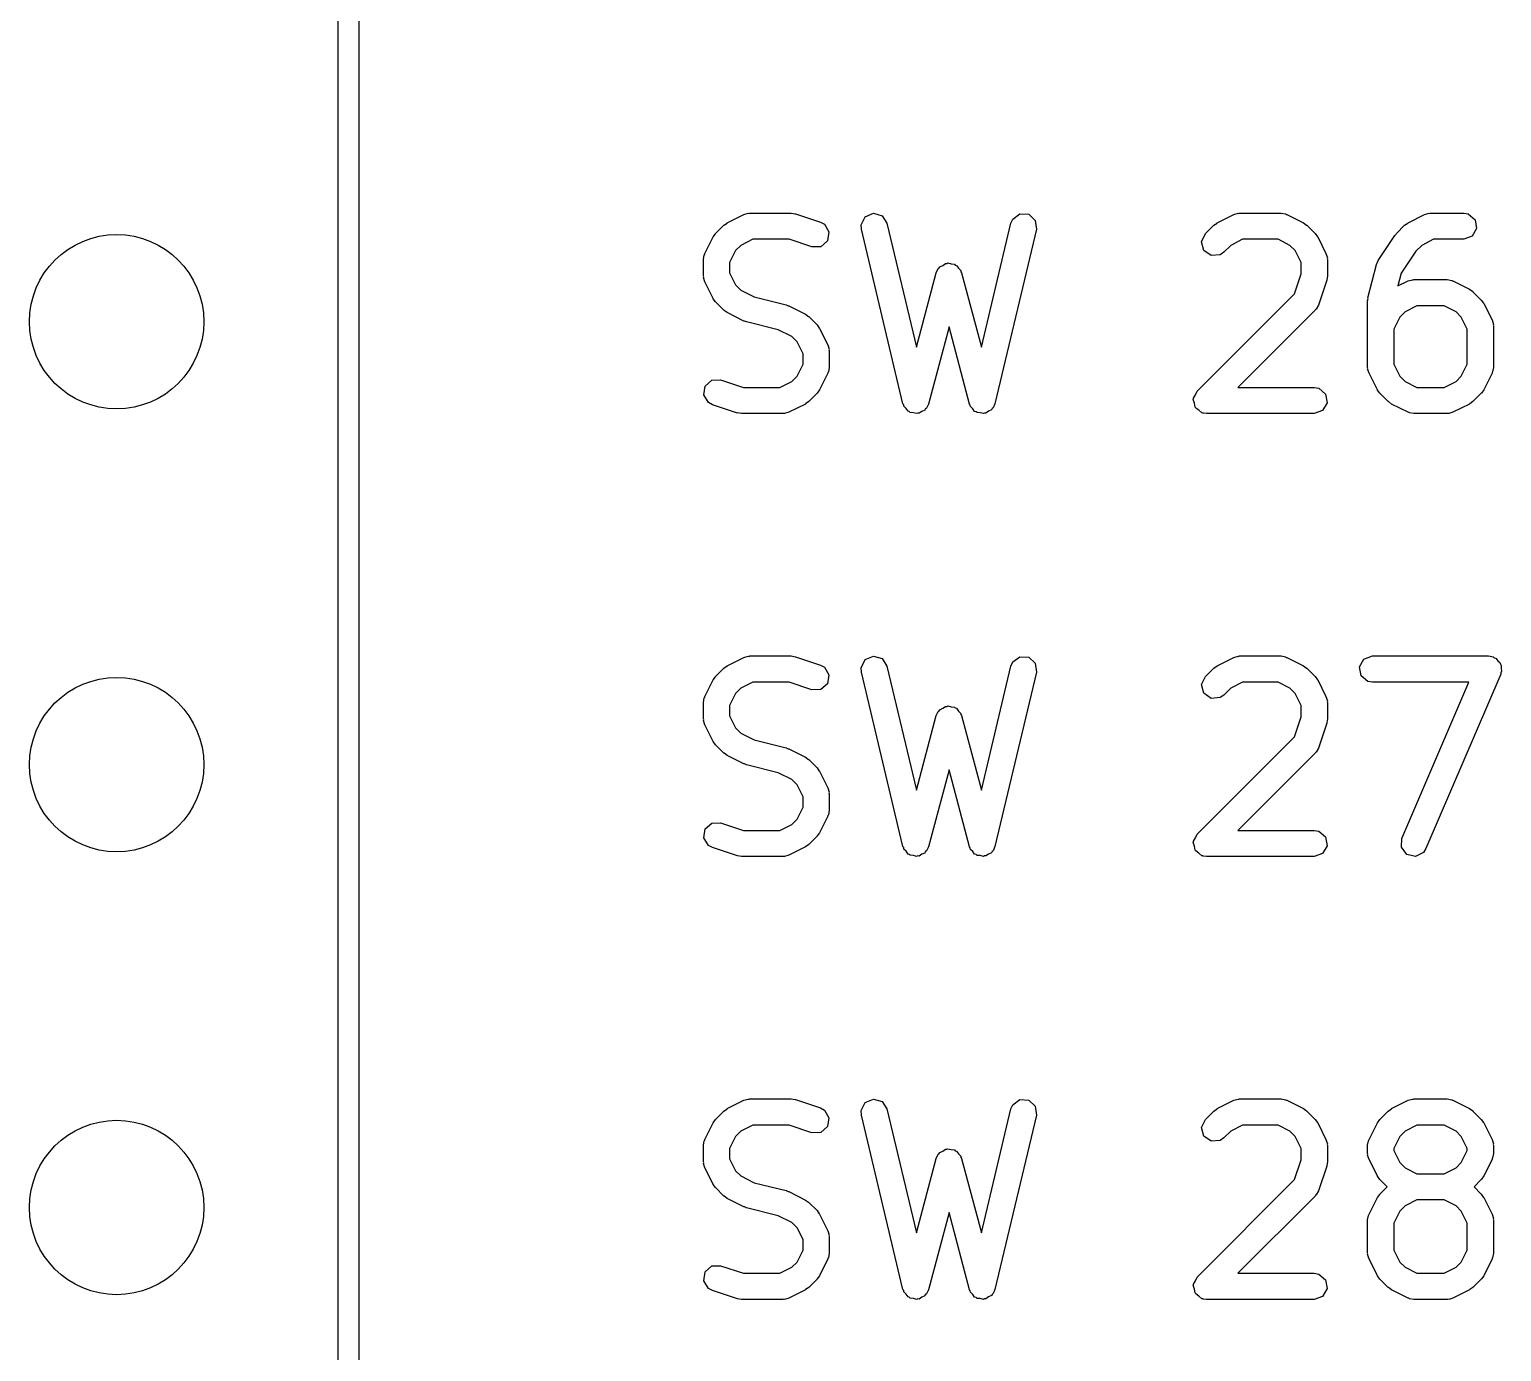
# Model space of a CAD drawing. Extents: x 123.1 to 171.8, y -132.4 to -71.4.
# Drawn here: x 162.06 to 170.5, y -117.67 to -110.08 of the extents above; entities that cross this region are included whole.
import ezdxf

# ---------------------------------------------------------------- set-up
doc = ezdxf.new("R2010")
doc.units = 0
doc.layers.add('BLACK', color=7, linetype='CONTINUOUS')

msp = doc.modelspace()

# ---------------------------------------------------------------- linework, layer by layer
at = {"layer": 'BLACK', "linetype": 'CONTINUOUS'}
for p, q in [((163.95, -77.41), (163.95, -128.33)), ((163.83, -128.27), (163.83, -77.47)), ((166.043, -111.207), (166.061, -111.194)), ((166.061, -111.194), (166.062, -111.193)), ((166.062, -111.193), (166.157, -111.145)), ((166.157, -111.145), (166.182, -111.138)), ((166.182, -111.138), (166.187, -111.139)), ((166.187, -111.139), (166.191, -111.137)), ((166.191, -111.137), (166.429, -111.137)), ((166.429, -111.137), (166.451, -111.141)), ((166.451, -111.141), (166.453, -111.141)), ((166.453, -111.141), (166.596, -111.189)), ((166.596, -111.189), (166.619, -111.201)), ((166.831, -111.204), (166.854, -111.158)), ((166.854, -111.158), (166.901, -111.138)), ((166.901, -111.138), (166.95, -111.152)), ((166.95, -111.152), (166.978, -111.195)), ((167.689, -111.195), (167.7, -111.171)), ((167.7, -111.171), (167.741, -111.141)), ((167.741, -111.141), (167.792, -111.144)), ((167.792, -111.144), (167.829, -111.179)), ((167.829, -111.179), (167.835, -111.23)), ((168.852, -111.207), (168.871, -111.194)), ((168.871, -111.194), (168.872, -111.193)), ((168.872, -111.193), (168.967, -111.145)), ((168.967, -111.145), (168.992, -111.138)), ((168.992, -111.138), (168.996, -111.139)), ((168.996, -111.139), (169, -111.137)), ((169, -111.137), (169.239, -111.137)), ((169.239, -111.137), (169.264, -111.142)), ((169.264, -111.142), (169.268, -111.145)), ((169.268, -111.145), (169.272, -111.145)), ((169.272, -111.145), (169.367, -111.193)), ((169.367, -111.193), (169.385, -111.206)), ((169.947, -111.207), (169.966, -111.194)), ((169.966, -111.194), (169.967, -111.193)), ((169.967, -111.193), (170.062, -111.145)), ((170.062, -111.145), (170.087, -111.138)), ((170.087, -111.138), (170.092, -111.139)), ((170.092, -111.139), (170.096, -111.137)), ((170.096, -111.137), (170.286, -111.137)), ((170.286, -111.137), (170.312, -111.142)), ((170.312, -111.142), (170.351, -111.175)), ((170.351, -111.175), (170.36, -111.225)), ((165.933, -111.369), (165.981, -111.274)), ((165.981, -111.274), (165.994, -111.256)), ((165.994, -111.256), (165.995, -111.255)), ((165.995, -111.255), (166.043, -111.207)), ((166.619, -111.201), (166.645, -111.245)), ((166.645, -111.245), (166.638, -111.296)), ((166.832, -111.23), (166.831, -111.204)), ((167.07, -112.23), (166.832, -111.23)), ((166.978, -111.195), (167.147, -111.906)), ((167.52, -111.906), (167.689, -111.195)), ((167.835, -111.23), (167.597, -112.23)), ((168.783, -111.301), (168.805, -111.255)), ((168.805, -111.255), (168.852, -111.207)), ((169.385, -111.206), (169.387, -111.207)), ((169.387, -111.207), (169.434, -111.255)), ((169.434, -111.255), (169.447, -111.273)), ((169.447, -111.273), (169.449, -111.274)), ((169.449, -111.274), (169.496, -111.369)), ((169.795, -111.409), (169.89, -111.266)), ((169.89, -111.266), (169.898, -111.258)), ((169.898, -111.258), (169.9, -111.255)), ((169.9, -111.255), (169.947, -111.207)), ((170.334, -111.27), (170.286, -111.287)), ((170.36, -111.225), (170.334, -111.27)), ((166.11, -111.352), (166.075, -111.421)), ((166.14, -111.322), (166.11, -111.352)), ((166.209, -111.287), (166.14, -111.322)), ((166.417, -111.287), (166.209, -111.287)), ((166.548, -111.331), (166.417, -111.287)), ((166.599, -111.33), (166.548, -111.331)), ((166.638, -111.296), (166.599, -111.33)), ((168.796, -111.351), (168.783, -111.301)), ((168.838, -111.38), (168.796, -111.351)), ((168.911, -111.361), (168.889, -111.376)), ((168.95, -111.322), (168.911, -111.361)), ((169.018, -111.287), (168.95, -111.322)), ((169.221, -111.287), (169.018, -111.287)), ((169.289, -111.322), (169.221, -111.287)), ((169.32, -111.352), (169.289, -111.322)), ((169.354, -111.421), (169.32, -111.352)), ((170.011, -111.355), (169.927, -111.481)), ((170.045, -111.322), (170.011, -111.355)), ((170.113, -111.287), (170.045, -111.322)), ((170.286, -111.287), (170.113, -111.287)), ((165.925, -111.403), (165.93, -111.377)), ((165.925, -111.498), (165.925, -111.403)), ((165.93, -111.377), (165.933, -111.374)), ((165.933, -111.374), (165.933, -111.369)), ((166.075, -111.421), (166.075, -111.48)), ((167.278, -111.451), (167.281, -111.445)), ((167.281, -111.445), (167.298, -111.437)), ((167.298, -111.437), (167.314, -111.426)), ((167.314, -111.426), (167.321, -111.426)), ((167.321, -111.426), (167.327, -111.423)), ((167.327, -111.423), (167.346, -111.428)), ((167.346, -111.428), (167.365, -111.43)), ((167.365, -111.43), (167.37, -111.435)), ((167.37, -111.435), (167.377, -111.437)), ((167.377, -111.437), (167.388, -111.453)), ((168.889, -111.376), (168.838, -111.38)), ((169.354, -111.486), (169.354, -111.421)), ((169.496, -111.369), (169.504, -111.394)), ((169.504, -111.394), (169.503, -111.399)), ((169.503, -111.399), (169.504, -111.403)), ((169.504, -111.403), (169.504, -111.498)), ((169.737, -111.623), (169.785, -111.432)), ((169.785, -111.432), (169.795, -111.409)), ((169.795, -111.409), (169.795, -111.409)), ((165.927, -111.502), (165.925, -111.498)), ((165.926, -111.507), (165.927, -111.502)), ((165.933, -111.532), (165.926, -111.507)), ((165.981, -111.627), (165.933, -111.532)), ((166.075, -111.48), (166.11, -111.549)), ((167.147, -111.906), (167.261, -111.479)), ((167.261, -111.479), (167.272, -111.455)), ((167.272, -111.455), (167.278, -111.451)), ((167.388, -111.453), (167.402, -111.466)), ((167.402, -111.466), (167.402, -111.473)), ((167.402, -111.473), (167.406, -111.479)), ((167.406, -111.479), (167.52, -111.906)), ((169.316, -111.6), (169.354, -111.486)), ((169.5, -111.522), (169.453, -111.665)), ((169.504, -111.498), (169.5, -111.52)), ((169.5, -111.52), (169.5, -111.522)), ((169.927, -111.481), (169.909, -111.555)), ((169.909, -111.555), (169.967, -111.526)), ((169.967, -111.526), (169.992, -111.519)), ((169.992, -111.519), (169.996, -111.52)), ((169.996, -111.52), (170, -111.518)), ((170, -111.518), (170.191, -111.518)), ((170.191, -111.518), (170.217, -111.523)), ((170.217, -111.523), (170.22, -111.526)), ((170.22, -111.526), (170.224, -111.526)), ((170.224, -111.526), (170.32, -111.574)), ((166.11, -111.549), (166.14, -111.579)), ((166.14, -111.579), (166.217, -111.618)), ((168.757, -112.159), (169.316, -111.6)), ((170.32, -111.574), (170.338, -111.587)), ((170.338, -111.587), (170.339, -111.588)), ((170.339, -111.588), (170.387, -111.636)), ((165.982, -111.628), (165.981, -111.627)), ((165.995, -111.646), (165.982, -111.628)), ((166.043, -111.694), (165.995, -111.646)), ((166.044, -111.695), (166.043, -111.694)), ((166.062, -111.708), (166.044, -111.695)), ((166.217, -111.618), (166.4, -111.663)), ((166.4, -111.663), (166.411, -111.669)), ((166.411, -111.669), (166.415, -111.669)), ((166.415, -111.669), (166.51, -111.717)), ((169.434, -111.694), (168.991, -112.137)), ((169.436, -111.69), (169.434, -111.694)), ((169.44, -111.688), (169.436, -111.69)), ((169.453, -111.665), (169.44, -111.688)), ((169.735, -111.641), (169.738, -111.626)), ((169.735, -112.022), (169.735, -111.641)), ((169.738, -111.626), (169.737, -111.623)), ((170.018, -111.668), (169.95, -111.703)), ((170.173, -111.668), (170.018, -111.668)), ((170.242, -111.703), (170.173, -111.668)), ((170.387, -111.636), (170.4, -111.654)), ((170.4, -111.654), (170.401, -111.655)), ((170.401, -111.655), (170.449, -111.75)), ((166.157, -111.756), (166.062, -111.708)), ((166.161, -111.756), (166.157, -111.756)), ((166.173, -111.761), (166.161, -111.756)), ((166.355, -111.807), (166.173, -111.761)), ((166.51, -111.717), (166.528, -111.73)), ((166.528, -111.73), (166.53, -111.731)), ((166.53, -111.731), (166.577, -111.778)), ((166.577, -111.778), (166.59, -111.797)), ((169.919, -111.733), (169.885, -111.802)), ((169.95, -111.703), (169.919, -111.733)), ((170.272, -111.733), (170.242, -111.703)), ((170.306, -111.802), (170.272, -111.733)), ((170.449, -111.75), (170.456, -111.775)), ((170.456, -111.775), (170.455, -111.78)), ((170.455, -111.78), (170.456, -111.784)), ((170.456, -111.784), (170.456, -112.022)), ((166.432, -111.845), (166.355, -111.807)), ((166.463, -111.876), (166.432, -111.845)), ((166.59, -111.797), (166.591, -111.798)), ((166.591, -111.798), (166.639, -111.893)), ((167.334, -111.789), (167.216, -112.232)), ((167.452, -112.232), (167.334, -111.789)), ((169.885, -111.802), (169.885, -112.004)), ((170.306, -112.004), (170.306, -111.802)), ((166.497, -111.944), (166.463, -111.876)), ((166.497, -112.004), (166.497, -111.944)), ((166.639, -111.893), (166.646, -111.918)), ((166.646, -111.918), (166.645, -111.922)), ((166.645, -111.922), (166.647, -111.927)), ((166.647, -111.927), (166.647, -112.022)), ((166.463, -112.073), (166.497, -112.004)), ((166.647, -112.022), (166.642, -112.048)), ((169.737, -112.026), (169.735, -112.022)), ((169.735, -112.03), (169.737, -112.026)), ((169.743, -112.055), (169.735, -112.03)), ((169.885, -112.004), (169.919, -112.073)), ((170.272, -112.073), (170.306, -112.004)), ((170.456, -112.022), (170.452, -112.048)), ((165.935, -112.129), (165.973, -112.095)), ((165.973, -112.095), (166.024, -112.094)), ((166.024, -112.094), (166.156, -112.137)), ((166.364, -112.137), (166.432, -112.103)), ((166.432, -112.103), (166.463, -112.073)), ((166.639, -112.055), (166.591, -112.151)), ((166.642, -112.048), (166.639, -112.051)), ((166.639, -112.051), (166.639, -112.055)), ((169.791, -112.151), (169.743, -112.055)), ((169.919, -112.073), (169.95, -112.103)), ((169.95, -112.103), (170.018, -112.137)), ((170.173, -112.137), (170.242, -112.103)), ((170.242, -112.103), (170.272, -112.073)), ((170.449, -112.055), (170.401, -112.151)), ((170.452, -112.048), (170.449, -112.051)), ((170.449, -112.051), (170.449, -112.055)), ((165.927, -112.18), (165.935, -112.129)), ((165.954, -112.224), (165.927, -112.18)), ((166.156, -112.137), (166.364, -112.137)), ((166.577, -112.17), (166.53, -112.218)), ((166.578, -112.169), (166.577, -112.17)), ((166.591, -112.151), (166.578, -112.169)), ((168.735, -112.206), (168.737, -112.203)), ((168.741, -112.228), (168.735, -112.206)), ((168.736, -112.199), (168.747, -112.18)), ((168.737, -112.203), (168.736, -112.199)), ((168.747, -112.18), (168.757, -112.159)), ((168.991, -112.137), (169.429, -112.137)), ((169.429, -112.137), (169.455, -112.142)), ((169.455, -112.142), (169.494, -112.175)), ((169.494, -112.175), (169.503, -112.225)), ((169.792, -112.152), (169.791, -112.151)), ((169.805, -112.17), (169.792, -112.152)), ((169.852, -112.218), (169.805, -112.17)), ((170.018, -112.137), (170.173, -112.137)), ((170.387, -112.17), (170.339, -112.218)), ((170.388, -112.169), (170.387, -112.17)), ((170.401, -112.151), (170.388, -112.169)), ((165.977, -112.236), (165.954, -112.224)), ((166.12, -112.284), (165.977, -112.236)), ((166.121, -112.283), (166.12, -112.284)), ((166.143, -112.287), (166.121, -112.283)), ((166.381, -112.287), (166.143, -112.287)), ((166.386, -112.286), (166.381, -112.287)), ((166.39, -112.287), (166.386, -112.286)), ((166.415, -112.279), (166.39, -112.287)), ((166.51, -112.232), (166.415, -112.279)), ((166.511, -112.231), (166.51, -112.232)), ((166.53, -112.218), (166.511, -112.231)), ((167.075, -112.236), (167.07, -112.23)), ((167.075, -112.244), (167.075, -112.236)), ((167.088, -112.257), (167.075, -112.244)), ((167.099, -112.273), (167.088, -112.257)), ((167.106, -112.275), (167.099, -112.273)), ((167.112, -112.28), (167.106, -112.275)), ((167.13, -112.282), (167.112, -112.28)), ((167.148, -112.287), (167.13, -112.282)), ((167.155, -112.284), (167.148, -112.287)), ((167.163, -112.285), (167.155, -112.284)), ((167.178, -112.274), (167.163, -112.285)), ((167.195, -112.267), (167.178, -112.274)), ((167.198, -112.26), (167.195, -112.267)), ((167.205, -112.255), (167.198, -112.26)), ((167.216, -112.232), (167.205, -112.255)), ((167.456, -112.238), (167.452, -112.232)), ((167.457, -112.246), (167.456, -112.238)), ((167.471, -112.259), (167.457, -112.246)), ((167.481, -112.274), (167.471, -112.259)), ((167.489, -112.276), (167.481, -112.274)), ((167.495, -112.281), (167.489, -112.276)), ((167.513, -112.282), (167.495, -112.281)), ((167.531, -112.287), (167.513, -112.282)), ((167.538, -112.284), (167.531, -112.287)), ((167.546, -112.284), (167.538, -112.284)), ((167.561, -112.273), (167.546, -112.284)), ((167.577, -112.265), (167.561, -112.273)), ((167.581, -112.258), (167.577, -112.265)), ((167.587, -112.254), (167.581, -112.258)), ((167.597, -112.23), (167.587, -112.254)), ((168.745, -112.25), (168.741, -112.228)), ((168.748, -112.252), (168.745, -112.25)), ((168.749, -112.255), (168.748, -112.252)), ((168.767, -112.268), (168.749, -112.255)), ((168.784, -112.283), (168.767, -112.268)), ((168.789, -112.284), (168.784, -112.283)), ((168.791, -112.285), (168.789, -112.284)), ((168.794, -112.285), (168.791, -112.285)), ((168.81, -112.287), (168.794, -112.285)), ((169.429, -112.287), (168.81, -112.287)), ((169.477, -112.27), (169.429, -112.287)), ((169.503, -112.225), (169.477, -112.27)), ((169.854, -112.218), (169.852, -112.218)), ((169.872, -112.232), (169.854, -112.218)), ((169.967, -112.279), (169.872, -112.232)), ((169.971, -112.28), (169.967, -112.279)), ((169.975, -112.283), (169.971, -112.28)), ((170, -112.287), (169.975, -112.283)), ((170.191, -112.287), (170, -112.287)), ((170.195, -112.286), (170.191, -112.287)), ((170.2, -112.287), (170.195, -112.286)), ((170.224, -112.279), (170.2, -112.287)), ((170.32, -112.232), (170.224, -112.279)), ((170.321, -112.231), (170.32, -112.232)), ((170.339, -112.218), (170.321, -112.231)), ((166.062, -113.733), (166.157, -113.685)), ((166.157, -113.685), (166.182, -113.678)), ((166.182, -113.678), (166.187, -113.679)), ((166.187, -113.679), (166.191, -113.677)), ((166.191, -113.677), (166.429, -113.677)), ((166.429, -113.677), (166.451, -113.681)), ((166.451, -113.681), (166.453, -113.681)), ((166.453, -113.681), (166.596, -113.729)), ((166.831, -113.744), (166.854, -113.698)), ((166.854, -113.698), (166.901, -113.678)), ((166.901, -113.678), (166.95, -113.692)), ((166.95, -113.692), (166.978, -113.735)), ((167.689, -113.735), (167.7, -113.711)), ((167.7, -113.711), (167.741, -113.681)), ((167.741, -113.681), (167.792, -113.684)), ((167.792, -113.684), (167.829, -113.719)), ((167.829, -113.719), (167.835, -113.77)), ((168.872, -113.733), (168.967, -113.685)), ((168.967, -113.685), (168.992, -113.678)), ((168.992, -113.678), (168.996, -113.679)), ((168.996, -113.679), (169, -113.677)), ((169, -113.677), (169.239, -113.677)), ((169.239, -113.677), (169.264, -113.682)), ((169.264, -113.682), (169.268, -113.685)), ((169.268, -113.685), (169.272, -113.685)), ((169.272, -113.685), (169.367, -113.733)), ((169.689, -113.739), (169.714, -113.695)), ((169.714, -113.695), (169.762, -113.677)), ((169.762, -113.677), (170.429, -113.677)), ((170.429, -113.677), (170.455, -113.682)), ((170.455, -113.682), (170.461, -113.688)), ((170.461, -113.688), (170.47, -113.69)), ((170.47, -113.69), (170.481, -113.704)), ((170.481, -113.704), (170.494, -113.715)), ((170.494, -113.715), (170.496, -113.724)), ((170.496, -113.724), (170.501, -113.731)), ((165.981, -113.814), (165.994, -113.796)), ((165.994, -113.796), (165.995, -113.795)), ((165.995, -113.795), (166.043, -113.747)), ((166.043, -113.747), (166.061, -113.734)), ((166.061, -113.734), (166.062, -113.733)), ((166.596, -113.729), (166.619, -113.741)), ((166.619, -113.741), (166.645, -113.785)), ((166.645, -113.785), (166.638, -113.836)), ((166.832, -113.77), (166.831, -113.744)), ((167.07, -114.77), (166.832, -113.77)), ((166.978, -113.735), (167.147, -114.446)), ((167.52, -114.446), (167.689, -113.735)), ((167.835, -113.77), (167.597, -114.77)), ((168.783, -113.841), (168.805, -113.795)), ((168.805, -113.795), (168.852, -113.747)), ((168.852, -113.747), (168.871, -113.734)), ((168.871, -113.734), (168.872, -113.733)), ((169.367, -113.733), (169.385, -113.746)), ((169.385, -113.746), (169.387, -113.747)), ((169.387, -113.747), (169.434, -113.795)), ((169.434, -113.795), (169.447, -113.813)), ((169.697, -113.79), (169.689, -113.739)), ((169.737, -113.823), (169.697, -113.79)), ((170.498, -113.782), (170.069, -114.782)), ((170.503, -113.765), (170.498, -113.773)), ((170.498, -113.773), (170.498, -113.782)), ((170.501, -113.731), (170.5, -113.748)), ((170.5, -113.748), (170.503, -113.765)), ((165.933, -113.909), (165.981, -113.814)), ((166.11, -113.892), (166.075, -113.961)), ((166.14, -113.862), (166.11, -113.892)), ((166.209, -113.827), (166.14, -113.862)), ((166.417, -113.827), (166.209, -113.827)), ((166.548, -113.871), (166.417, -113.827)), ((166.599, -113.87), (166.548, -113.871)), ((166.638, -113.836), (166.599, -113.87)), ((168.796, -113.891), (168.783, -113.841)), ((168.838, -113.92), (168.796, -113.891)), ((168.95, -113.862), (168.911, -113.901)), ((169.018, -113.827), (168.95, -113.862)), ((169.221, -113.827), (169.018, -113.827)), ((169.289, -113.862), (169.221, -113.827)), ((169.32, -113.892), (169.289, -113.862)), ((169.354, -113.961), (169.32, -113.892)), ((169.447, -113.813), (169.449, -113.814)), ((169.449, -113.814), (169.496, -113.909)), ((169.762, -113.827), (169.737, -113.823)), ((170.315, -113.827), (169.762, -113.827)), ((169.932, -114.723), (170.315, -113.827)), ((165.925, -113.943), (165.93, -113.917)), ((165.925, -114.038), (165.925, -113.943)), ((165.93, -113.917), (165.933, -113.914)), ((165.933, -113.914), (165.933, -113.909)), ((166.075, -113.961), (166.075, -114.02)), ((167.281, -113.985), (167.298, -113.977)), ((167.298, -113.977), (167.314, -113.966)), ((167.314, -113.966), (167.321, -113.966)), ((167.321, -113.966), (167.327, -113.963)), ((167.327, -113.963), (167.346, -113.968)), ((167.346, -113.968), (167.365, -113.97)), ((167.365, -113.97), (167.37, -113.975)), ((167.37, -113.975), (167.377, -113.977)), ((167.377, -113.977), (167.388, -113.993)), ((168.889, -113.916), (168.838, -113.92)), ((168.911, -113.901), (168.889, -113.916)), ((169.354, -114.026), (169.354, -113.961)), ((169.496, -113.909), (169.504, -113.934)), ((169.504, -113.934), (169.503, -113.939)), ((169.503, -113.939), (169.504, -113.943)), ((169.504, -113.943), (169.504, -114.038)), ((165.927, -114.042), (165.925, -114.038)), ((165.926, -114.047), (165.927, -114.042)), ((165.933, -114.072), (165.926, -114.047)), ((166.075, -114.02), (166.11, -114.089)), ((167.147, -114.446), (167.261, -114.019)), ((167.261, -114.019), (167.272, -113.995)), ((167.272, -113.995), (167.278, -113.991)), ((167.278, -113.991), (167.281, -113.985)), ((167.388, -113.993), (167.402, -114.006)), ((167.402, -114.006), (167.402, -114.013)), ((167.402, -114.013), (167.406, -114.019)), ((167.406, -114.019), (167.52, -114.446)), ((169.316, -114.14), (169.354, -114.026)), ((169.5, -114.062), (169.453, -114.205)), ((169.504, -114.038), (169.5, -114.06)), ((169.5, -114.06), (169.5, -114.062)), ((165.981, -114.167), (165.933, -114.072)), ((166.11, -114.089), (166.14, -114.119)), ((166.14, -114.119), (166.217, -114.158)), ((168.757, -114.699), (169.316, -114.14)), ((165.982, -114.168), (165.981, -114.167)), ((165.995, -114.186), (165.982, -114.168)), ((166.043, -114.234), (165.995, -114.186)), ((166.217, -114.158), (166.4, -114.203)), ((166.4, -114.203), (166.411, -114.209)), ((166.411, -114.209), (166.415, -114.209)), ((166.415, -114.209), (166.51, -114.257)), ((169.436, -114.23), (169.434, -114.234)), ((169.44, -114.228), (169.436, -114.23)), ((169.453, -114.205), (169.44, -114.228)), ((166.044, -114.235), (166.043, -114.234)), ((166.062, -114.248), (166.044, -114.235)), ((166.157, -114.296), (166.062, -114.248)), ((166.161, -114.296), (166.157, -114.296)), ((166.173, -114.301), (166.161, -114.296)), ((166.355, -114.347), (166.173, -114.301)), ((166.51, -114.257), (166.528, -114.27)), ((166.528, -114.27), (166.53, -114.271)), ((166.53, -114.271), (166.577, -114.318)), ((166.577, -114.318), (166.59, -114.337)), ((169.434, -114.234), (168.991, -114.677)), ((166.432, -114.385), (166.355, -114.347)), ((166.463, -114.416), (166.432, -114.385)), ((166.59, -114.337), (166.591, -114.338)), ((166.591, -114.338), (166.639, -114.433)), ((167.334, -114.329), (167.216, -114.772)), ((167.452, -114.772), (167.334, -114.329)), ((166.497, -114.484), (166.463, -114.416)), ((166.497, -114.544), (166.497, -114.484)), ((166.639, -114.433), (166.646, -114.458)), ((166.646, -114.458), (166.645, -114.462)), ((166.645, -114.462), (166.647, -114.467)), ((166.647, -114.467), (166.647, -114.562)), ((166.463, -114.613), (166.497, -114.544)), ((166.647, -114.562), (166.642, -114.588)), ((165.935, -114.669), (165.973, -114.635)), ((165.973, -114.635), (166.024, -114.634)), ((166.024, -114.634), (166.156, -114.677)), ((166.364, -114.677), (166.432, -114.643)), ((166.432, -114.643), (166.463, -114.613)), ((166.639, -114.595), (166.591, -114.691)), ((166.642, -114.588), (166.639, -114.591)), ((166.639, -114.591), (166.639, -114.595)), ((165.927, -114.72), (165.935, -114.669)), ((165.954, -114.764), (165.927, -114.72)), ((166.156, -114.677), (166.364, -114.677)), ((166.577, -114.71), (166.53, -114.758)), ((166.578, -114.709), (166.577, -114.71)), ((166.591, -114.691), (166.578, -114.709)), ((168.736, -114.739), (168.747, -114.72)), ((168.737, -114.743), (168.736, -114.739)), ((168.747, -114.72), (168.757, -114.699)), ((168.991, -114.677), (169.429, -114.677)), ((169.429, -114.677), (169.455, -114.682)), ((169.455, -114.682), (169.494, -114.715)), ((169.494, -114.715), (169.503, -114.765)), ((169.929, -114.774), (169.932, -114.723)), ((165.977, -114.776), (165.954, -114.764)), ((166.12, -114.824), (165.977, -114.776)), ((166.121, -114.823), (166.12, -114.824)), ((166.143, -114.827), (166.121, -114.823)), ((166.415, -114.819), (166.39, -114.827)), ((166.51, -114.772), (166.415, -114.819)), ((166.511, -114.771), (166.51, -114.772)), ((166.53, -114.758), (166.511, -114.771)), ((167.075, -114.776), (167.07, -114.77)), ((167.075, -114.784), (167.075, -114.776)), ((167.088, -114.797), (167.075, -114.784)), ((167.099, -114.813), (167.088, -114.797)), ((167.106, -114.815), (167.099, -114.813)), ((167.112, -114.82), (167.106, -114.815)), ((167.13, -114.822), (167.112, -114.82)), ((167.148, -114.827), (167.13, -114.822)), ((167.155, -114.824), (167.148, -114.827)), ((167.163, -114.825), (167.155, -114.824)), ((167.178, -114.814), (167.163, -114.825)), ((167.195, -114.807), (167.178, -114.814)), ((167.198, -114.8), (167.195, -114.807)), ((167.205, -114.795), (167.198, -114.8)), ((167.216, -114.772), (167.205, -114.795)), ((167.456, -114.778), (167.452, -114.772)), ((167.457, -114.786), (167.456, -114.778)), ((167.471, -114.799), (167.457, -114.786)), ((167.481, -114.814), (167.471, -114.799)), ((167.489, -114.816), (167.481, -114.814)), ((167.495, -114.821), (167.489, -114.816)), ((167.513, -114.822), (167.495, -114.821)), ((167.531, -114.827), (167.513, -114.822)), ((167.538, -114.824), (167.531, -114.827)), ((167.546, -114.824), (167.538, -114.824)), ((167.561, -114.813), (167.546, -114.824)), ((167.577, -114.805), (167.561, -114.813)), ((167.581, -114.798), (167.577, -114.805)), ((167.587, -114.794), (167.581, -114.798)), ((167.597, -114.77), (167.587, -114.794)), ((168.735, -114.746), (168.737, -114.743)), ((168.741, -114.768), (168.735, -114.746)), ((168.745, -114.79), (168.741, -114.768)), ((168.748, -114.792), (168.745, -114.79)), ((168.749, -114.795), (168.748, -114.792)), ((168.767, -114.808), (168.749, -114.795)), ((168.784, -114.823), (168.767, -114.808)), ((168.789, -114.824), (168.784, -114.823)), ((168.791, -114.825), (168.789, -114.824)), ((169.477, -114.81), (169.429, -114.827)), ((169.503, -114.765), (169.477, -114.81)), ((169.959, -114.815), (169.929, -114.774)), ((170.009, -114.827), (169.959, -114.815)), ((170.055, -114.804), (170.009, -114.827)), ((170.069, -114.782), (170.055, -114.804)), ((166.381, -114.827), (166.143, -114.827)), ((166.386, -114.826), (166.381, -114.827)), ((166.39, -114.827), (166.386, -114.826)), ((168.794, -114.825), (168.791, -114.825)), ((168.81, -114.827), (168.794, -114.825)), ((169.429, -114.827), (168.81, -114.827)), ((166.062, -116.273), (166.157, -116.225)), ((166.157, -116.225), (166.182, -116.218)), ((166.182, -116.218), (166.187, -116.219)), ((166.187, -116.219), (166.191, -116.217)), ((166.191, -116.217), (166.429, -116.217)), ((166.429, -116.217), (166.451, -116.221)), ((166.451, -116.221), (166.453, -116.221)), ((166.453, -116.221), (166.596, -116.269)), ((166.831, -116.284), (166.854, -116.238)), ((166.854, -116.238), (166.901, -116.218)), ((166.901, -116.218), (166.95, -116.232)), ((166.95, -116.232), (166.978, -116.275)), ((167.689, -116.275), (167.7, -116.251)), ((167.7, -116.251), (167.741, -116.221)), ((167.741, -116.221), (167.792, -116.224)), ((167.792, -116.224), (167.829, -116.259)), ((167.829, -116.259), (167.835, -116.31)), ((168.872, -116.273), (168.967, -116.225)), ((168.967, -116.225), (168.992, -116.218)), ((168.992, -116.218), (168.996, -116.219)), ((168.996, -116.219), (169, -116.217)), ((169, -116.217), (169.239, -116.217)), ((169.239, -116.217), (169.264, -116.222)), ((169.264, -116.222), (169.268, -116.225)), ((169.268, -116.225), (169.272, -116.225)), ((169.272, -116.225), (169.367, -116.273)), ((169.872, -116.273), (169.967, -116.225)), ((169.967, -116.225), (169.992, -116.218)), ((169.992, -116.218), (169.996, -116.219)), ((169.996, -116.219), (170, -116.217)), ((170, -116.217), (170.191, -116.217)), ((170.191, -116.217), (170.217, -116.222)), ((170.217, -116.222), (170.22, -116.225)), ((170.22, -116.225), (170.224, -116.225)), ((170.224, -116.225), (170.32, -116.273)), ((165.981, -116.354), (165.994, -116.336)), ((165.994, -116.336), (165.995, -116.335)), ((165.995, -116.335), (166.043, -116.287)), ((166.043, -116.287), (166.061, -116.274)), ((166.061, -116.274), (166.062, -116.273)), ((166.596, -116.269), (166.619, -116.281)), ((166.619, -116.281), (166.645, -116.325)), ((166.645, -116.325), (166.638, -116.376)), ((166.832, -116.31), (166.831, -116.284)), ((167.07, -117.31), (166.832, -116.31)), ((166.978, -116.275), (167.147, -116.986)), ((167.52, -116.986), (167.689, -116.275)), ((167.835, -116.31), (167.597, -117.31)), ((168.783, -116.381), (168.805, -116.335)), ((168.805, -116.335), (168.852, -116.287)), ((168.852, -116.287), (168.871, -116.274)), ((168.871, -116.274), (168.872, -116.273)), ((169.367, -116.273), (169.385, -116.286)), ((169.385, -116.286), (169.387, -116.287)), ((169.387, -116.287), (169.434, -116.335)), ((169.434, -116.335), (169.447, -116.353)), ((169.791, -116.354), (169.804, -116.336)), ((169.804, -116.336), (169.805, -116.335)), ((169.805, -116.335), (169.852, -116.287)), ((169.852, -116.287), (169.871, -116.274)), ((169.871, -116.274), (169.872, -116.273)), ((170.32, -116.273), (170.338, -116.286)), ((170.338, -116.286), (170.339, -116.287)), ((170.339, -116.287), (170.387, -116.335)), ((170.387, -116.335), (170.4, -116.353)), ((165.933, -116.449), (165.981, -116.354)), ((166.14, -116.402), (166.11, -116.432)), ((166.209, -116.367), (166.14, -116.402)), ((166.417, -116.367), (166.209, -116.367)), ((166.548, -116.411), (166.417, -116.367)), ((166.599, -116.41), (166.548, -116.411)), ((166.638, -116.376), (166.599, -116.41)), ((168.796, -116.431), (168.783, -116.381)), ((168.95, -116.402), (168.911, -116.441)), ((169.018, -116.367), (168.95, -116.402)), ((169.221, -116.367), (169.018, -116.367)), ((169.289, -116.402), (169.221, -116.367)), ((169.32, -116.432), (169.289, -116.402)), ((169.447, -116.353), (169.449, -116.354)), ((169.449, -116.354), (169.496, -116.449)), ((169.743, -116.449), (169.791, -116.354)), ((169.95, -116.402), (169.919, -116.432)), ((170.018, -116.367), (169.95, -116.402)), ((170.173, -116.367), (170.018, -116.367)), ((170.242, -116.402), (170.173, -116.367)), ((170.272, -116.432), (170.242, -116.402)), ((170.4, -116.353), (170.401, -116.354)), ((170.401, -116.354), (170.449, -116.449)), ((165.925, -116.483), (165.93, -116.457)), ((165.925, -116.578), (165.925, -116.483)), ((165.93, -116.457), (165.933, -116.454)), ((165.933, -116.454), (165.933, -116.449)), ((166.11, -116.432), (166.075, -116.501)), ((166.075, -116.501), (166.075, -116.56)), ((167.298, -116.517), (167.314, -116.506)), ((167.314, -116.506), (167.321, -116.506)), ((167.321, -116.506), (167.327, -116.503)), ((167.327, -116.503), (167.346, -116.508)), ((167.346, -116.508), (167.365, -116.51)), ((167.365, -116.51), (167.37, -116.515)), ((168.838, -116.46), (168.796, -116.431)), ((168.889, -116.456), (168.838, -116.46)), ((168.911, -116.441), (168.889, -116.456)), ((169.354, -116.501), (169.32, -116.432)), ((169.354, -116.566), (169.354, -116.501)), ((169.496, -116.449), (169.504, -116.474)), ((169.504, -116.474), (169.503, -116.479)), ((169.503, -116.479), (169.504, -116.483)), ((169.504, -116.483), (169.504, -116.578)), ((169.735, -116.483), (169.74, -116.457)), ((169.735, -116.53), (169.735, -116.483)), ((169.74, -116.457), (169.742, -116.454)), ((169.742, -116.454), (169.743, -116.449)), ((169.919, -116.432), (169.885, -116.501)), ((169.885, -116.501), (169.885, -116.513)), ((169.885, -116.513), (169.919, -116.581)), ((170.306, -116.501), (170.272, -116.432)), ((170.272, -116.581), (170.306, -116.513)), ((170.306, -116.513), (170.306, -116.501)), ((170.449, -116.449), (170.456, -116.474)), ((170.456, -116.474), (170.455, -116.479)), ((170.455, -116.479), (170.456, -116.483)), ((170.456, -116.483), (170.456, -116.53)), ((165.927, -116.582), (165.925, -116.578)), ((165.926, -116.587), (165.927, -116.582)), ((165.933, -116.612), (165.926, -116.587)), ((166.075, -116.56), (166.11, -116.629)), ((167.147, -116.986), (167.261, -116.559)), ((167.261, -116.559), (167.272, -116.535)), ((167.272, -116.535), (167.278, -116.531)), ((167.278, -116.531), (167.281, -116.525)), ((167.281, -116.525), (167.298, -116.517)), ((167.37, -116.515), (167.377, -116.517)), ((167.377, -116.517), (167.388, -116.533)), ((167.388, -116.533), (167.402, -116.546)), ((167.402, -116.546), (167.402, -116.553)), ((167.402, -116.553), (167.406, -116.559)), ((167.406, -116.559), (167.52, -116.986)), ((169.316, -116.68), (169.354, -116.566)), ((169.504, -116.578), (169.5, -116.6)), ((169.737, -116.535), (169.735, -116.53)), ((169.735, -116.539), (169.737, -116.535)), ((169.743, -116.564), (169.735, -116.539)), ((169.791, -116.659), (169.743, -116.564)), ((169.919, -116.581), (169.95, -116.612)), ((170.242, -116.612), (170.272, -116.581)), ((170.449, -116.564), (170.401, -116.659)), ((170.452, -116.556), (170.449, -116.56)), ((170.449, -116.56), (170.449, -116.564)), ((170.456, -116.53), (170.452, -116.556)), ((165.981, -116.707), (165.933, -116.612)), ((166.11, -116.629), (166.14, -116.659)), ((166.14, -116.659), (166.217, -116.698)), ((168.757, -117.239), (169.316, -116.68)), ((169.5, -116.602), (169.453, -116.745)), ((169.5, -116.6), (169.5, -116.602)), ((169.792, -116.66), (169.791, -116.659)), ((169.805, -116.679), (169.792, -116.66)), ((169.847, -116.721), (169.805, -116.679)), ((169.95, -116.612), (170.018, -116.646)), ((170.018, -116.646), (170.173, -116.646)), ((170.173, -116.646), (170.242, -116.612)), ((170.387, -116.679), (170.345, -116.721)), ((170.388, -116.677), (170.387, -116.679)), ((170.401, -116.659), (170.388, -116.677)), ((165.982, -116.708), (165.981, -116.707)), ((165.995, -116.726), (165.982, -116.708)), ((166.043, -116.774), (165.995, -116.726)), ((166.217, -116.698), (166.4, -116.743)), ((166.4, -116.743), (166.411, -116.749)), ((166.411, -116.749), (166.415, -116.749)), ((166.415, -116.749), (166.51, -116.797)), ((169.453, -116.745), (169.44, -116.768)), ((169.791, -116.783), (169.804, -116.765)), ((169.804, -116.765), (169.805, -116.763)), ((169.805, -116.763), (169.847, -116.721)), ((170.345, -116.721), (170.387, -116.763)), ((170.387, -116.763), (170.4, -116.782)), ((166.044, -116.775), (166.043, -116.774)), ((166.062, -116.788), (166.044, -116.775)), ((166.157, -116.836), (166.062, -116.788)), ((166.161, -116.836), (166.157, -116.836)), ((166.173, -116.841), (166.161, -116.836)), ((166.355, -116.887), (166.173, -116.841)), ((166.51, -116.797), (166.528, -116.81)), ((166.528, -116.81), (166.53, -116.811)), ((166.53, -116.811), (166.577, -116.858)), ((169.434, -116.774), (168.991, -117.217)), ((169.436, -116.77), (169.434, -116.774)), ((169.44, -116.768), (169.436, -116.77)), ((169.743, -116.878), (169.791, -116.783)), ((169.95, -116.83), (169.919, -116.861)), ((170.018, -116.796), (169.95, -116.83)), ((170.173, -116.796), (170.018, -116.796)), ((170.242, -116.83), (170.173, -116.796)), ((170.272, -116.861), (170.242, -116.83)), ((170.4, -116.782), (170.401, -116.783)), ((170.401, -116.783), (170.449, -116.878)), ((166.432, -116.925), (166.355, -116.887)), ((166.463, -116.956), (166.432, -116.925)), ((166.577, -116.858), (166.59, -116.877)), ((166.59, -116.877), (166.591, -116.878)), ((166.591, -116.878), (166.639, -116.973)), ((167.334, -116.869), (167.216, -117.312)), ((167.452, -117.312), (167.334, -116.869)), ((169.735, -116.911), (169.74, -116.886)), ((169.735, -117.102), (169.735, -116.911)), ((169.74, -116.886), (169.742, -116.882)), ((169.742, -116.882), (169.743, -116.878)), ((169.919, -116.861), (169.885, -116.929)), ((169.885, -116.929), (169.885, -117.084)), ((170.306, -116.929), (170.272, -116.861)), ((170.306, -117.084), (170.306, -116.929)), ((170.449, -116.878), (170.456, -116.903)), ((170.456, -116.903), (170.455, -116.907)), ((170.455, -116.907), (170.456, -116.911)), ((170.456, -116.911), (170.456, -117.102)), ((166.497, -117.024), (166.463, -116.956)), ((166.639, -116.973), (166.646, -116.998)), ((166.646, -116.998), (166.645, -117.002)), ((166.645, -117.002), (166.647, -117.007)), ((166.647, -117.007), (166.647, -117.102)), ((166.463, -117.153), (166.497, -117.084)), ((166.497, -117.084), (166.497, -117.024)), ((166.647, -117.102), (166.642, -117.128)), ((169.737, -117.106), (169.735, -117.102)), ((169.885, -117.084), (169.919, -117.153)), ((170.272, -117.153), (170.306, -117.084)), ((170.456, -117.102), (170.452, -117.128)), ((165.935, -117.209), (165.973, -117.175)), ((165.973, -117.175), (166.024, -117.174)), ((166.024, -117.174), (166.156, -117.217)), ((166.364, -117.217), (166.432, -117.183)), ((166.432, -117.183), (166.463, -117.153)), ((166.639, -117.135), (166.591, -117.231)), ((166.642, -117.128), (166.639, -117.131)), ((166.639, -117.131), (166.639, -117.135)), ((169.735, -117.11), (169.737, -117.106)), ((169.743, -117.135), (169.735, -117.11)), ((169.791, -117.231), (169.743, -117.135)), ((169.919, -117.153), (169.95, -117.183)), ((169.95, -117.183), (170.018, -117.217)), ((170.173, -117.217), (170.242, -117.183)), ((170.242, -117.183), (170.272, -117.153)), ((170.449, -117.135), (170.401, -117.231)), ((170.452, -117.128), (170.449, -117.131)), ((170.449, -117.131), (170.449, -117.135)), ((165.927, -117.26), (165.935, -117.209)), ((165.954, -117.304), (165.927, -117.26)), ((166.156, -117.217), (166.364, -117.217)), ((166.577, -117.25), (166.53, -117.298)), ((166.578, -117.249), (166.577, -117.25)), ((166.591, -117.231), (166.578, -117.249)), ((168.736, -117.279), (168.747, -117.26)), ((168.747, -117.26), (168.757, -117.239)), ((168.991, -117.217), (169.429, -117.217)), ((169.429, -117.217), (169.455, -117.222)), ((169.455, -117.222), (169.494, -117.255)), ((169.494, -117.255), (169.503, -117.305)), ((169.792, -117.232), (169.791, -117.231)), ((169.805, -117.25), (169.792, -117.232)), ((169.852, -117.298), (169.805, -117.25)), ((170.018, -117.217), (170.173, -117.217)), ((170.387, -117.25), (170.339, -117.298)), ((170.388, -117.249), (170.387, -117.25)), ((170.401, -117.231), (170.388, -117.249)), ((165.977, -117.316), (165.954, -117.304)), ((166.12, -117.364), (165.977, -117.316)), ((166.51, -117.312), (166.415, -117.359)), ((166.511, -117.311), (166.51, -117.312)), ((166.53, -117.298), (166.511, -117.311)), ((167.075, -117.316), (167.07, -117.31)), ((167.075, -117.324), (167.075, -117.316)), ((167.088, -117.337), (167.075, -117.324)), ((167.099, -117.353), (167.088, -117.337)), ((167.106, -117.355), (167.099, -117.353)), ((167.112, -117.36), (167.106, -117.355)), ((167.178, -117.354), (167.163, -117.365)), ((167.195, -117.347), (167.178, -117.354)), ((167.198, -117.34), (167.195, -117.347)), ((167.205, -117.335), (167.198, -117.34)), ((167.216, -117.312), (167.205, -117.335)), ((167.456, -117.318), (167.452, -117.312)), ((167.457, -117.326), (167.456, -117.318)), ((167.471, -117.339), (167.457, -117.326)), ((167.481, -117.354), (167.471, -117.339)), ((167.489, -117.356), (167.481, -117.354)), ((167.495, -117.361), (167.489, -117.356)), ((167.561, -117.353), (167.546, -117.364)), ((167.577, -117.345), (167.561, -117.353)), ((167.581, -117.338), (167.577, -117.345)), ((167.587, -117.334), (167.581, -117.338)), ((167.597, -117.31), (167.587, -117.334)), ((168.735, -117.286), (168.737, -117.283)), ((168.741, -117.308), (168.735, -117.286)), ((168.737, -117.283), (168.736, -117.279)), ((168.745, -117.33), (168.741, -117.308)), ((168.748, -117.332), (168.745, -117.33)), ((168.749, -117.335), (168.748, -117.332)), ((168.767, -117.348), (168.749, -117.335)), ((168.784, -117.363), (168.767, -117.348)), ((169.477, -117.35), (169.429, -117.367)), ((169.503, -117.305), (169.477, -117.35)), ((169.854, -117.298), (169.852, -117.298)), ((169.872, -117.312), (169.854, -117.298)), ((169.967, -117.359), (169.872, -117.312)), ((170.32, -117.312), (170.224, -117.359)), ((170.321, -117.311), (170.32, -117.312)), ((170.339, -117.298), (170.321, -117.311)), ((166.121, -117.363), (166.12, -117.364)), ((166.143, -117.367), (166.121, -117.363)), ((166.381, -117.367), (166.143, -117.367)), ((166.386, -117.366), (166.381, -117.367)), ((166.39, -117.367), (166.386, -117.366)), ((166.415, -117.359), (166.39, -117.367)), ((167.13, -117.362), (167.112, -117.36)), ((167.148, -117.367), (167.13, -117.362)), ((167.155, -117.364), (167.148, -117.367)), ((167.163, -117.365), (167.155, -117.364)), ((167.513, -117.362), (167.495, -117.361)), ((167.531, -117.367), (167.513, -117.362)), ((167.538, -117.364), (167.531, -117.367)), ((167.546, -117.364), (167.538, -117.364)), ((168.789, -117.364), (168.784, -117.363)), ((168.791, -117.365), (168.789, -117.364)), ((168.794, -117.365), (168.791, -117.365)), ((168.81, -117.367), (168.794, -117.365)), ((169.429, -117.367), (168.81, -117.367)), ((169.971, -117.36), (169.967, -117.359)), ((169.975, -117.363), (169.971, -117.36)), ((170, -117.367), (169.975, -117.363)), ((170.191, -117.367), (170, -117.367)), ((170.195, -117.366), (170.191, -117.367)), ((170.2, -117.367), (170.195, -117.366)), ((170.224, -117.359), (170.2, -117.367))]:
    msp.add_line(p, q, dxfattribs=at)
at = {"layer": 'BLACK'}
for centre in [(162.56, -111.76), (162.56, -114.3), (162.56, -116.84)]:
    msp.add_circle(centre, 0.5, dxfattribs=at)

doc.saveas('drawing.dxf')
